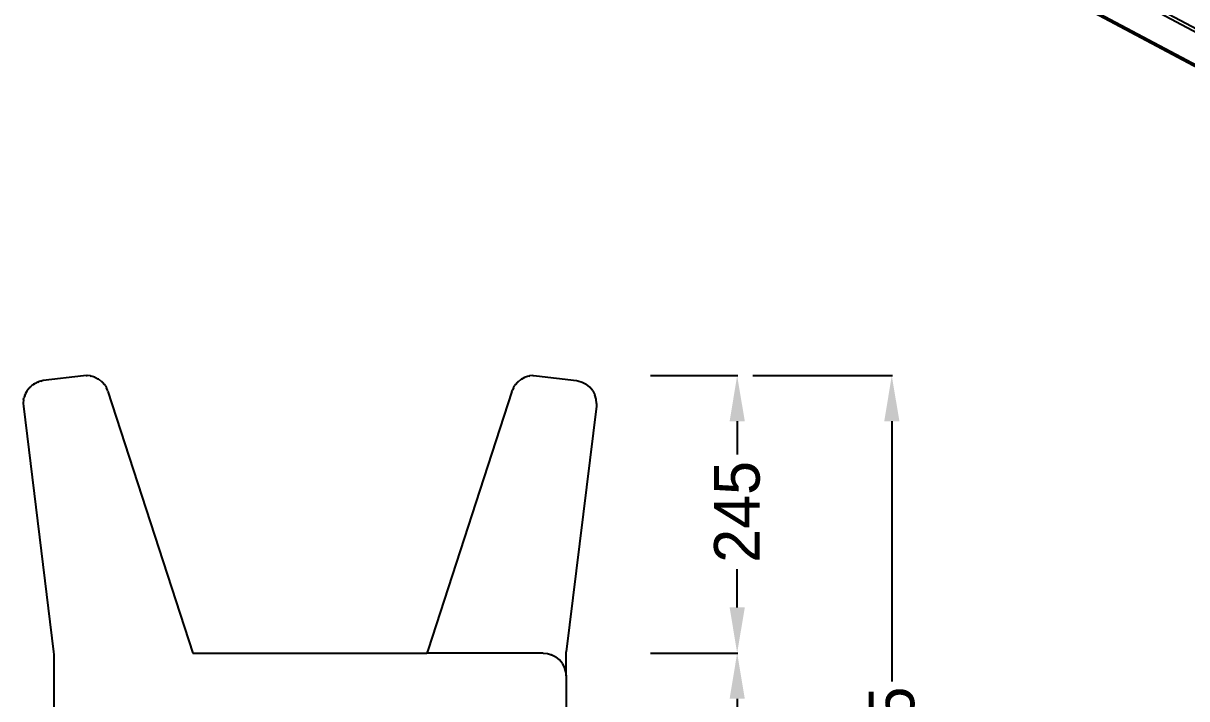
# Model space of a CAD drawing. Header units: millimetres. Extents: x 153 to 4750, y 92 to 3343.
# Drawn here: x 2884 to 3903, y 1570 to 2162 of the extents above; entities that cross this region are included whole.
import ezdxf

# ---------------------------------------------------------------- set-up
doc = ezdxf.new("R2010")
doc.units = ezdxf.units.MM
doc.header["$PDSIZE"] = -1
doc.layers.add('DIMS', color=1, linetype='Continuous')
doc.styles.get("Standard").update_dxf_attribs({"font": 'Gothic.ttf'})
doc.dimstyles.new('ISO-25', dxfattribs={"dimtxt": 2.5, "dimasz": 2.5, "dimexe": 1.25, "dimexo": 0.625, "dimtad": 1, "dimtxsty": 'Standard', "dimcen": 2.5, "dimadec": 0, "dimazin": 0, "dimtfac": 1, "dimtmove": 0, "dimatfit": 3, "dimfxl": 1, "dimarcsym": 0})

# ---------------------------------------------------------------- blocks, each defined once
blk = doc.blocks.new('*D20')
at = {"layer": 'Defpoints', "color": 0, "transparency": 16777216}
for p in [(3522.6, 1853.4), (3522.6, 1160.3), (3645, 1160.3)]:
    blk.add_point(p, dxfattribs=at)
at = {"layer": 'DIMS', "color": 0, "lineweight": -2, "transparency": 16777216}
for p, q in [((3523.1, 1853.4), (3645.5, 1853.4)), ((3645, 1813.4), (3645, 1585.5)), ((3645, 1200.3), (3645, 1487.1)), ((3523.1, 1160.3), (3645.5, 1160.3))]:
    blk.add_line(p, q, dxfattribs=at)
at = {"layer": 'DIMS', "color": 0, "transparency": 16777216}
for points in [[(3638.4, 1813.4), (3651.7, 1813.4), (3645, 1853.4)], [(3638.4, 1200.3), (3651.7, 1200.3), (3645, 1160.3)]]:
    blk.add_solid(points, dxfattribs=at)
at = {"layer": 'DIMS', "color": 0, "transparency": 16777216, "insert": (3645, 1536.3), "char_height": 40, "attachment_point": 5, "rotation": 90}
blk.add_mtext('695', dxfattribs=at)
blk = doc.blocks.new('*D21')
at = {"layer": 'Defpoints', "color": 0, "transparency": 16777216}
for p in [(3433.1, 1853.4), (3433.1, 1610.3), (3509.5, 1610.3)]:
    blk.add_point(p, dxfattribs=at)
at = {"layer": 'DIMS', "color": 0, "lineweight": -2, "transparency": 16777216}
for p, q in [((3433.6, 1853.4), (3510, 1853.4)), ((3509.5, 1813.4), (3509.5, 1784.2)), ((3509.5, 1650.3), (3509.5, 1683.7)), ((3433.6, 1610.3), (3510, 1610.3))]:
    blk.add_line(p, q, dxfattribs=at)
at = {"layer": 'DIMS', "color": 0, "transparency": 16777216}
for points in [[(3502.9, 1813.4), (3516.2, 1813.4), (3509.5, 1853.4)], [(3502.9, 1650.3), (3516.2, 1650.3), (3509.5, 1610.3)]]:
    blk.add_solid(points, dxfattribs=at)
at = {"layer": 'DIMS', "color": 0, "transparency": 16777216, "insert": (3509.5, 1734), "char_height": 40, "attachment_point": 5, "rotation": 90}
blk.add_mtext('245', dxfattribs=at)
blk = doc.blocks.new('*D22')
at = {"layer": 'Defpoints', "color": 0, "transparency": 16777216}
for p in [(3433.1, 1610.3), (3433.1, 1160.3), (3509.5, 1160.3)]:
    blk.add_point(p, dxfattribs=at)
at = {"layer": 'DIMS', "color": 0, "lineweight": -2, "transparency": 16777216}
for p, q in [((3433.6, 1610.3), (3510, 1610.3)), ((3509.5, 1570.3), (3509.5, 1438.2)), ((3509.5, 1200.3), (3509.5, 1336.8)), ((3433.6, 1160.3), (3510, 1160.3))]:
    blk.add_line(p, q, dxfattribs=at)
at = {"layer": 'DIMS', "color": 0, "transparency": 16777216}
for points in [[(3502.9, 1570.3), (3516.2, 1570.3), (3509.5, 1610.3)], [(3502.9, 1200.3), (3516.2, 1200.3), (3509.5, 1160.3)]]:
    blk.add_solid(points, dxfattribs=at)
at = {"layer": 'DIMS', "color": 0, "transparency": 16777216, "insert": (3509.5, 1387.5), "char_height": 40, "attachment_point": 5, "rotation": 90}
blk.add_mtext('450', dxfattribs=at)

msp = doc.modelspace()

# ---------------------------------------------------------------- linework, layer by layer
for p, q in [((3540.5, 2355.4), (4148.1, 2031.2)), ((4147.8, 2028), (3540.2, 2352.1)), ((3540.2, 2323.7), (4147.8, 1999.5)), ((4147.9, 1998.7), (3540.3, 2322.9)), ((4148.1, 1998), (3540.5, 2322.2)), ((4148.4, 1997.4), (3540.8, 2321.6)), ((4148.9, 1997), (3541.3, 2321.1)), ((2893.8, 1846.3), (2892.4, 1845.4)), ((2892.9, 1845.9), (2892.4, 1845.4)), ((2893.8, 1846.3), (2892.9, 1845.9)), ((2894.8, 1846.9), (2893.8, 1846.3)), ((2895.8, 1847.3), (2894.8, 1846.9)), ((2897.3, 1847.9), (2895.8, 1847.3)), ((2896.5, 1847.7), (2895.8, 1847.3)), ((2896.5, 1847.7), (2897.3, 1847.9)), ((2898.1, 1848.3), (2897.3, 1847.9)), ((2899.3, 1848.5), (2898.1, 1848.3)), ((2901.4, 1849), (2899.3, 1848.5)), ((2899.3, 1848.5), (2900.2, 1848.8)), ((2901.4, 1849), (2900.2, 1848.8)), ((2936.6, 1853.3), (2901.4, 1849)), ((2939, 1853.5), (2936.6, 1853.3)), ((2939, 1853.5), (2939.9, 1853.4)), ((2942.7, 1853.1), (2939.9, 1853.4)), ((2942.7, 1853.1), (2943.3, 1853)), ((2946.4, 1852), (2943.3, 1853)), ((2946.6, 1852), (2946.4, 1852)), ((2946.6, 1852), (2949.8, 1850.3)), ((2950, 1850.2), (2949.8, 1850.3)), ((2950, 1850.2), (2952.6, 1848.1)), ((2953.2, 1847.6), (2952.6, 1848.1)), ((2953.2, 1847.6), (2955, 1845.5)), ((2955.8, 1844.4), (2955, 1845.5)), ((3315.2, 1845.5), (3314.4, 1844.4)), ((3315.2, 1845.5), (3317, 1847.6)), ((3317.5, 1848.1), (3317, 1847.6)), ((3317.5, 1848.1), (3320.2, 1850.2)), ((3320.4, 1850.3), (3320.2, 1850.2)), ((3320.4, 1850.3), (3323.5, 1852)), ((3323.8, 1852), (3323.5, 1852)), ((3326.9, 1853), (3323.8, 1852)), ((3326.9, 1853), (3327.5, 1853.1)), ((3330.3, 1853.4), (3327.5, 1853.1)), ((3330.3, 1853.4), (3331.1, 1853.5)), ((3331.1, 1853.5), (3333.6, 1853.3)), ((3333.6, 1853.3), (3368.7, 1849)), ((3368.7, 1849), (3369.9, 1848.8)), ((3369.9, 1848.8), (3373.7, 1847.7)), ((3373.7, 1847.7), (3377.2, 1845.9)), ((3380.4, 1843.3), (3377.2, 1845.9)), ((2885.1, 1836), (2884.5, 1833.8)), ((2885.2, 1836.2), (2885.1, 1836)), ((2885.8, 1837.6), (2885.2, 1836.2)), ((2885.2, 1836.2), (2885.3, 1836.5)), ((2885.8, 1837.6), (2885.3, 1836.5)), ((2886.7, 1839.3), (2885.8, 1837.6)), ((2886.9, 1839.7), (2886.7, 1839.3)), ((2887.9, 1841), (2886.9, 1839.7)), ((2887.1, 1840.1), (2886.9, 1839.7)), ((2887.9, 1841), (2887.1, 1840.1)), ((2888.9, 1842.4), (2887.9, 1841)), ((2889.4, 1842.8), (2888.9, 1842.4)), ((2890.6, 1844), (2889.4, 1842.8)), ((2889.7, 1843.3), (2889.4, 1842.8)), ((2890.6, 1844), (2889.7, 1843.3)), ((2891.6, 1845), (2890.6, 1844)), ((2892.4, 1845.4), (2891.6, 1845)), ((2955.8, 1844.4), (2956.8, 1842.6)), ((2957.6, 1840.8), (2956.8, 1842.6)), ((2958.1, 1839.6), (2957.6, 1840.8)), ((2958.1, 1839.6), (3032.6, 1610.3)), ((3312.1, 1839.6), (3238.6, 1613.3)), ((3312.1, 1839.6), (3312.5, 1840.8)), ((3313.4, 1842.6), (3312.5, 1840.8)), ((3313.4, 1842.6), (3314.4, 1844.4)), ((3383, 1840.1), (3380.4, 1843.3)), ((3383, 1840.1), (3384.9, 1836.5)), ((3386, 1832.8), (3384.9, 1836.5)), ((2884.2, 1832.5), (2883.9, 1829.1)), ((2883.9, 1829.1), (2884, 1826.7)), ((2884, 1826.7), (2910.4, 1611.5)), ((2884.2, 1832.8), (2884.5, 1833.8)), ((2884.2, 1832.6), (2884.2, 1832.8)), ((2884.2, 1832.6), (2884.2, 1832.5)), ((3386.2, 1826.7), (3359.7, 1611.5)), ((3386.3, 1829.1), (3386, 1832.8)), ((3386.3, 1829.1), (3386.2, 1826.7)), ((2910.4, 1611.5), (2910.6, 1609.1)), ((3238.6, 1613.3), (3237.6, 1610.3)), ((3238.6, 1613.3), (3237.9, 1610.8)), ((3359.6, 1609.1), (3359.7, 1611.5)), ((2910.6, 1609.1), (2910.6, 1177.3)), ((3032.6, 1610.3), (3237.6, 1610.3)), ((3237.9, 1610.3), (3237.6, 1610.3)), ((3237.9, 1610.8), (3237.9, 1610.3)), ((3339.6, 1610.3), (3237.9, 1610.3)), ((3339.6, 1610.3), (3343.2, 1610)), ((3343.4, 1609.9), (3343.2, 1610)), ((3343.4, 1609.9), (3346.9, 1608.9)), ((3347.2, 1608.8), (3346.9, 1608.9)), ((3347.2, 1608.8), (3350.5, 1607)), ((3350.7, 1606.9), (3350.5, 1607)), ((3353.7, 1604.4), (3350.7, 1606.9)), ((3356.2, 1601.4), (3353.7, 1604.4)), ((3356.2, 1601.4), (3356.3, 1601.2)), ((3358.1, 1598), (3356.3, 1601.2)), ((3359.6, 1590.3), (3359.6, 1609.1)), ((3358.1, 1598), (3358.2, 1597.7)), ((3359.2, 1594.2), (3358.2, 1597.7)), ((3359.2, 1594.2), (3359.2, 1593.9)), ((3359.2, 1593.9), (3359.6, 1590.3)), ((3359.6, 1590.3), (3359.6, 1177.3))]:
    msp.add_line(p, q)

# ---------------------------------------------------------------- dimensions: what is measured, and where the dimension line sits
at = {"layer": 'DIMS'}
for base, p1, p2, text, picture, middle in [((3509.5, 1610.3), (3433.1, 1853.4), (3433.1, 1610.3), '245', '*D21', (3509.5, 1734)), ((3645, 1160.3), (3522.6, 1853.4), (3522.6, 1160.3), '695', '*D20', (3645, 1536.3))]:
    dim = msp.add_linear_dim(base=base, p1=p1, p2=p2, angle=270, text=text, dimstyle='ISO-25', override={"dimtxt": 40, "dimasz": 40, "dimexe": 0.5, "dimexo": 0.5, "dimgap": 6, "dimtad": 0, "dimtih": 1, "dimtoh": 1, "dimdec": 0, "dimzin": 0, "dimadec": 2, "dimtfac": 2, "dimtdec": 1, "dimtzin": 0}, dxfattribs=at)
    dim.commit()
    dim.dimension.update_dxf_attribs({"geometry": picture, "text_midpoint": middle, "dimtype": 160, "text_rotation": 90})
dim = msp.add_linear_dim(base=(3509.5, 1160.3), p1=(3433.1, 1610.3), p2=(3433.1, 1160.3), angle=270, dimstyle='ISO-25', override={"dimtxt": 40, "dimasz": 40, "dimexe": 0.5, "dimexo": 0.5, "dimgap": 6, "dimtad": 0, "dimtih": 1, "dimtoh": 1, "dimdec": 0, "dimzin": 0, "dimadec": 2, "dimtfac": 2, "dimtdec": 1, "dimtzin": 0}, dxfattribs=at)
dim.commit()
dim.dimension.update_dxf_attribs({"geometry": '*D22', "text_midpoint": (3509.5, 1387.5), "dimtype": 160, "text_rotation": 90})

doc.saveas('drawing.dxf')
